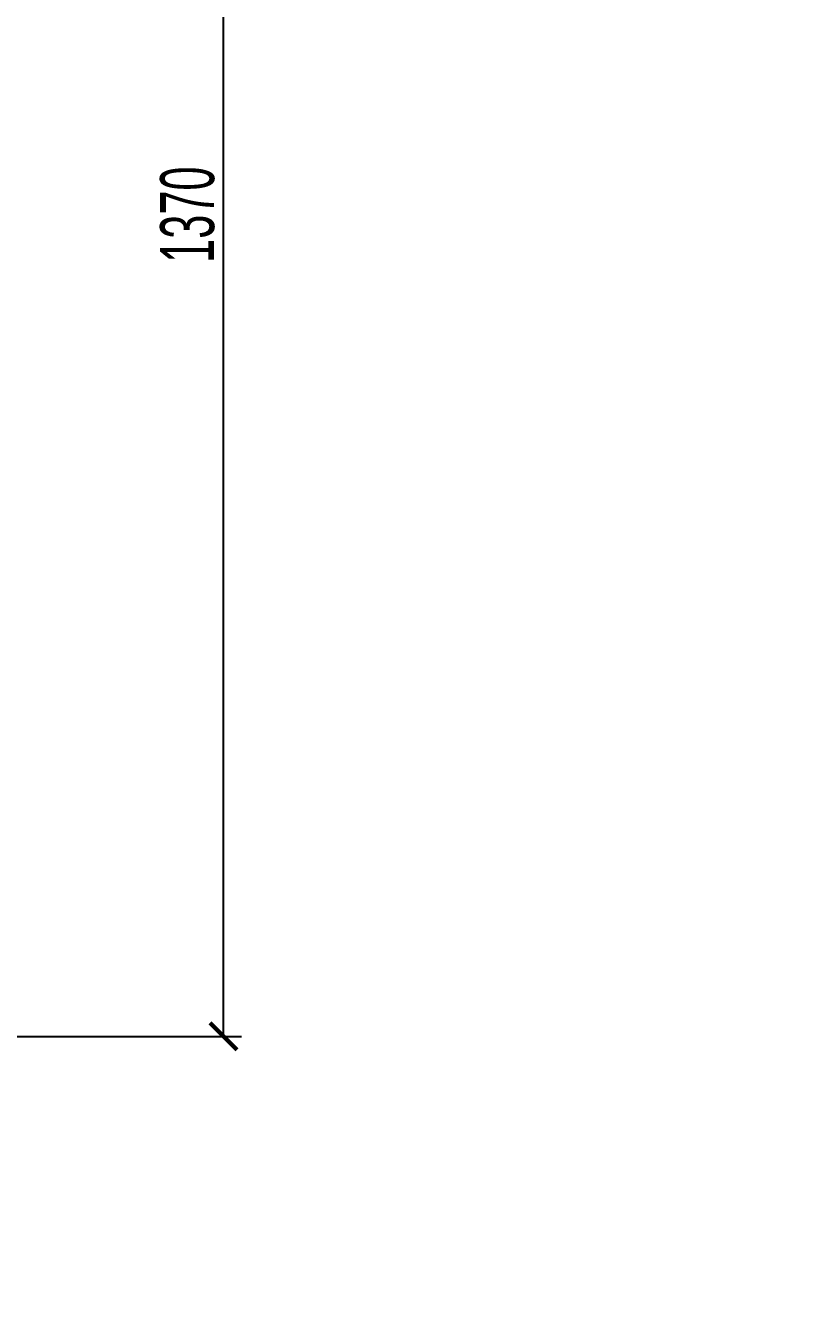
# Model space of a CAD drawing. Extents: x -8792 to 174344, y -43961 to 62816.
# Drawn here: x 21226 to 21872, y -9959 to -8902 of the extents above; entities that cross this region are included whole.
import ezdxf
from ezdxf.xclip import XClip

# ---------------------------------------------------------------- set-up
doc = ezdxf.new("R2010")
doc.units = 0
doc.header["$LTSCALE"] = 50
doc.header["$XCLIPFRAME"] = 0
doc.linetypes.add('DOT2', pattern=[0.125, 0, -0.125])
for name, color, linetype in [('#标注', 1, 'Continuous'), ('2-会议墙身$0$000-灯膜', 4, 'Continuous'), ('A-FLOR-OTLN', 4, 'DOT2'), ('吊顶', 7, 'Continuous')]:
    doc.layers.add(name, color=color, linetype=linetype)
doc.styles.add('JHZX', font='jrs.shx', dxfattribs={"width": 0.6, "bigfont": 'jhz.shx'})
doc.dimstyles.new('JZBZ-15', dxfattribs={"dimscale": 15, "dimtxt": 3, "dimasz": 1.5, "dimexe": 1, "dimexo": 1, "dimgap": 0.5, "dimtad": 1, "dimdec": 0, "dimdsep": 46, "dimtxsty": 'JHZX', "dimblk1": 'ARCHTICK', "dimblk2": 'ARCHTICK', "dimsah": 1, "dimcen": 0, "dimclrd": 1, "dimclre": 1, "dimclrt": 2, "dimadec": 3, "dimazin": 2, "dimtfac": 1, "dimtdec": 0, "dimtix": 1, "dimtmove": 0, "dimatfit": 3, "dimfxl": 0, "dimtolj": 1, "dimlwd": -1, "dimlwe": -1, "dimarcsym": 0})

# ---------------------------------------------------------------- blocks, each defined once
blk = doc.blocks.new('A$Cbd8d7c8c')
at = {"layer": 'A-FLOR-OTLN', "color": 8}
blk.add_lwpolyline([(-22721.2, -15689.9), (-43719.4, -33393.2, 0.413756), (-43991.6, -36561, 0.189672), (122158.2, -126683, 0.414786), (124666, -124719.5), (133885.2, -48361.9, 0.379931), (116453.3, -23207.9, 0.236452)], format="xyb", dxfattribs=at)
at = {"layer": '吊顶', "const_width": 3}
blk.add_lwpolyline([(36525.2, -42886.2, 0.056654), (31389.8, -41079.3), (30859.1, -40957.8, -0.112536), (21289.5, -36343.7, -0.028917), (3039, -19971, 0.413532), (-633.6, -19953.4), (-31397.9, -50352.8, 0.414781), (-31416.3, -54033.3, 0.170492), (123964.3, -129414.7, 0.412564), (126841.2, -127143.2), (136317.5, -48655.6, 1.269195), (87076.8, -54393.3)], format="xyb", dxfattribs=at)
blk = doc.blocks.new('GRER')
at = {"color": 8, "ltscale": 10}
blk.add_lwpolyline([(-350, -919.9), (-9905.5, -919.9)], dxfattribs=at)
at = {"layer": '2-会议墙身$0$000-灯膜'}
blk.add_line((-4675.1, -1050, 0), (-1029.7, -1050, 0), dxfattribs=at)
blk = doc.blocks.new('_ARCHTICK')
at = {"color": 0, "linetype": 'ByBlock', "const_width": 0.15}
blk.add_lwpolyline([(-0.5, -0.5), (0.5, 0.5)], dxfattribs=at)
blk = doc.blocks.new('*D311')
at = {"layer": '#标注', "color": 1, "ltscale": 10, "transparency": 16777216}
for p, q in [((21214.5, -8375.1), (21406.5, -8375.1)), ((21391.5, -9745.4), (21391.5, -8375.1)), ((21214.5, -9745.4), (21406.5, -9745.4))]:
    blk.add_line(p, q, dxfattribs=at)
at = {"layer": 'Defpoints', "color": 0, "ltscale": 10, "transparency": 16777216}
for p in [(21199.5, -8375.1), (21391.5, -8375.1), (21199.5, -9745.4)]:
    blk.add_point(p, dxfattribs=at)
at = {"layer": '#标注', "color": 1, "ltscale": 10, "transparency": 16777216, "xscale": 22.5, "yscale": 22.5, "zscale": 22.5}
for p, rotation in [((21391.5, -8375.1), 90), ((21391.5, -9745.4), 270)]:
    blk.add_blockref('_ARCHTICK', p, dxfattribs=dict(at, rotation=rotation))
at = {"layer": '#标注', "color": 2, "ltscale": 10, "transparency": 16777216, "insert": (21361.5, -9060.3), "char_height": 45, "attachment_point": 5, "rotation": 90, "style": 'JHZX'}
blk.add_mtext('\\A1;1370', dxfattribs=at)

msp = doc.modelspace()

# ---------------------------------------------------------------- block references
at = {"ltscale": 10}
ref = msp.add_blockref('A$Cbd8d7c8c', (-20242.468, 78224.561), dxfattribs=at)
XClip(ref).set_block_clipping_path([(33737.5024453482, -58253.8739175466), (58527.5008306247, -28195.842069268)])
ref = msp.add_blockref('A$Cbd8d7c8c', (22321.982, 94074.685), dxfattribs=at)
XClip(ref).set_block_clipping_path([(76291.0063025201, -72283.9918497168), (103268.9259821397, -47877.3086105986)])
ref = msp.add_blockref('GRER', (22861.041, -8375.091))
XClip(ref).set_block_clipping_path([(-5612.0066281782, -2679.7201561243), (-3701.9913236134, 1634.0470836415)])

# ---------------------------------------------------------------- dimensions: what is measured, and where the dimension line sits
at = {"layer": '#标注', "ltscale": 10}
dim = msp.add_linear_dim(base=(21391.485, -8375.091), p1=(21199.54, -9745.441), p2=(21199.507, -8375.091), angle=90, dimstyle='JZBZ-15', dxfattribs=at)
dim.commit()
dim.dimension.update_dxf_attribs({"geometry": '*D311', "text_midpoint": (21361.485, -9060.266)})

doc.saveas('drawing.dxf')
